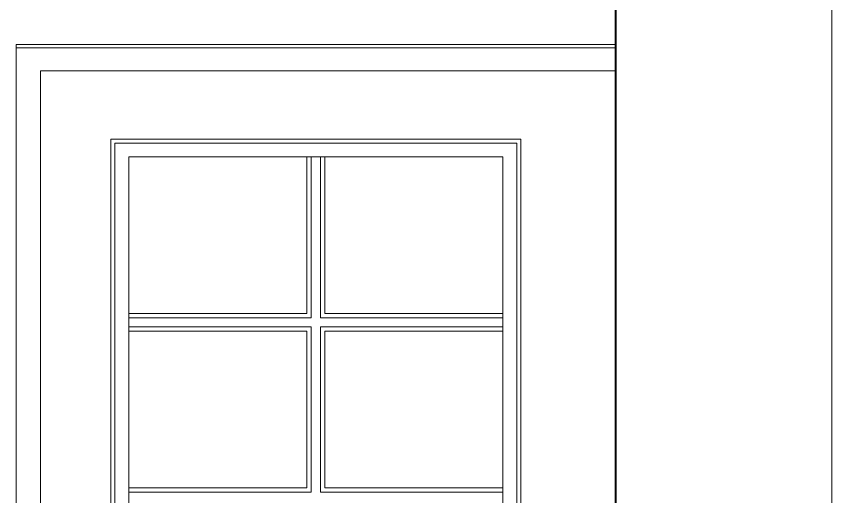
# Model space of a CAD drawing. Header units: inches. Extents: x 135267 to 147066, y -21506 to -19082.
# Drawn here: x 138784.92 to 138833.92, y -20195.46 to -20166.59 of the extents above; entities that cross this region are included whole.
import ezdxf

# ---------------------------------------------------------------- set-up
doc = ezdxf.new("R2010")
doc.units = ezdxf.units.IN
doc.header["$LTSCALE"] = 0.5
doc.header["$MEASUREMENT"] = 0
for name, color, linetype, lineweight in [('HACTH', 253, 'Continuous', 9), ('wall', 1, 'Continuous', 40), ('window', 4, 'Continuous', 13)]:
    doc.layers.add(name, color=color, linetype=linetype, lineweight=lineweight)

msp = doc.modelspace()

# ---------------------------------------------------------------- linework, layer by layer
at = {"layer": 'HACTH'}
msp.add_line((138833.923, -20252.295), (138833.923, -20092.935), dxfattribs=at)
at = {"layer": 'wall'}
msp.add_line((138820.923, -20137.295), (138820.923, -20252.295), dxfattribs=at)
at = {"layer": 'window'}
for p, q in [((138784.923, -20168.295), (138820.923, -20168.295)), ((138784.923, -20216.295), (138784.923, -20168.295)), ((138820.923, -20168.48), (138784.923, -20168.48)), ((138786.369, -20169.877), (138820.923, -20169.877)), ((138786.369, -20169.877), (138786.369, -20216.295)), ((138790.599, -20173.98), (138790.599, -20216.295)), ((138790.599, -20173.98), (138815.246, -20173.98)), ((138790.851, -20174.225), (138814.994, -20174.225)), ((138790.851, -20216.295), (138790.851, -20174.225)), ((138814.994, -20174.225), (138814.994, -20216.295)), ((138815.246, -20213.795), (138815.246, -20173.98)), ((138791.679, -20175.028), (138814.166, -20175.028)), ((138791.679, -20175.028), (138791.679, -20216.295)), ((138802.383, -20175.028), (138802.383, -20184.457)), ((138802.635, -20175.028), (138802.635, -20184.702)), ((138803.211, -20184.702), (138803.211, -20175.028)), ((138803.463, -20175.028), (138803.463, -20184.457)), ((138814.166, -20216.295), (138814.166, -20175.028)), ((138791.679, -20184.457), (138802.383, -20184.457)), ((138803.463, -20184.457), (138814.166, -20184.457)), ((138802.635, -20184.702), (138791.679, -20184.702)), ((138814.166, -20184.702), (138803.211, -20184.702)), ((138791.679, -20185.26), (138802.635, -20185.26)), ((138791.679, -20185.505), (138802.383, -20185.505)), ((138802.383, -20185.505), (138802.383, -20194.934)), ((138802.635, -20185.26), (138802.635, -20195.178)), ((138803.211, -20195.178), (138803.211, -20185.26)), ((138803.211, -20185.26), (138814.166, -20185.26)), ((138803.463, -20185.505), (138803.463, -20194.934)), ((138803.463, -20185.505), (138814.166, -20185.505)), ((138791.679, -20194.934), (138802.383, -20194.934)), ((138802.635, -20195.178), (138791.679, -20195.178)), ((138814.166, -20195.178), (138803.211, -20195.178)), ((138803.463, -20194.934), (138814.166, -20194.934))]:
    msp.add_line(p, q, dxfattribs=at)

doc.saveas('drawing.dxf')
